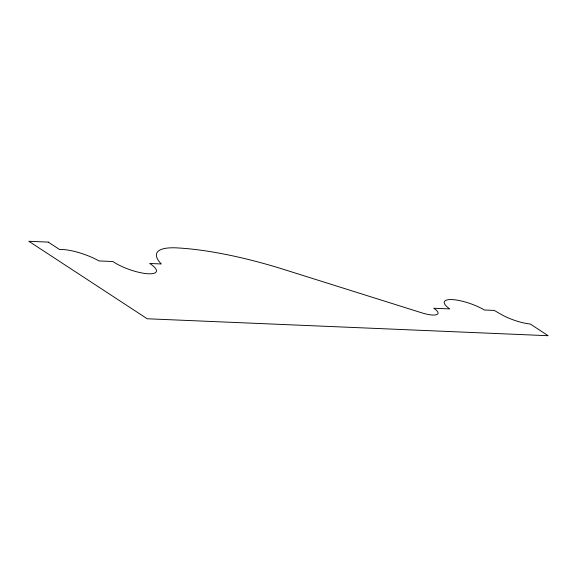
<?xml version="1.0" encoding="UTF-8"?>
<svg xmlns="http://www.w3.org/2000/svg" width="577" height="577" viewBox="0 0 577 577"><rect width="100%" height="100%" fill="white"/><g stroke="black" fill="none" stroke-linecap="round" stroke-linejoin="round"><path stroke-width="0.87" d="M48.259 242.102L28.85 241.287L147.207 318.764L548.15 335.713L530.299 324.029A25.273 6.924 19.4 0 1 502.278 315.028L494.222 310.419L484.348 310A25.323 6.938 19.4 0 0 451.64 299.571A25.323 6.938 19.4 0 0 449.735 308.919L433.738 308.248A17.447 4.782 19.4 0 1 436.753 314.595A17.447 4.782 19.4 0 1 421.982 312.9L282.6 269.055A178.214 48.821 19.4 0 0 177.723 247.937A63.939 17.519 19.4 0 0 161.25 263.956L149.674 263.465A25.886 7.09 19.4 0 1 148.195 273.765A25.886 7.09 19.4 0 1 112.955 261.525L98.999 260.934A29.889 8.186 19.4 0 0 59.532 249.488L48.259 242.102"/></g></svg>
